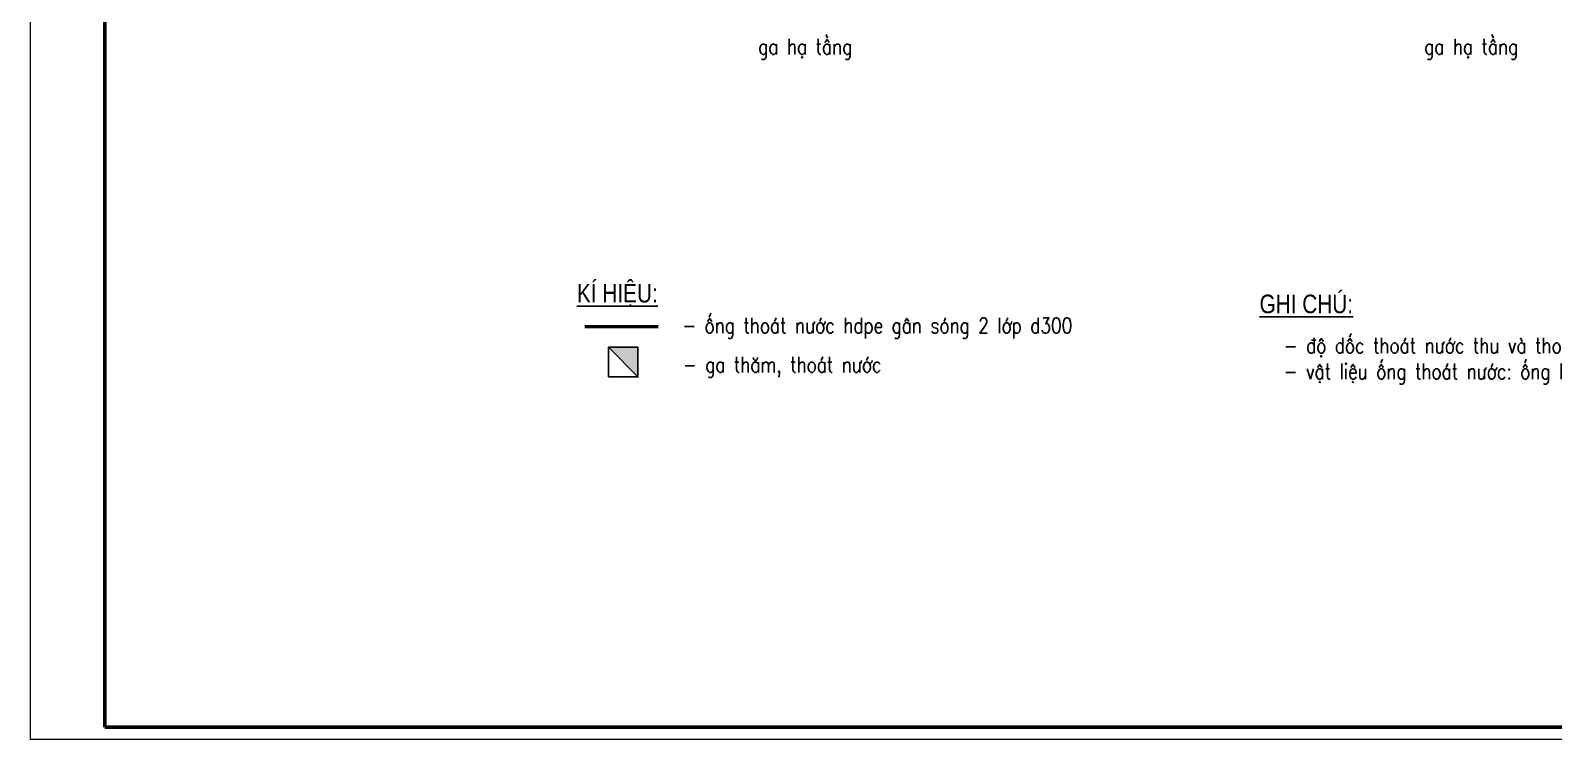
# Model space of a CAD drawing. Header units: inches. Extents: x 692246 to 692930, y 595951 to 596289.
# Drawn here: x 692697.6 to 692833.8, y 595959.3 to 596022.7 of the extents above; entities that cross this region are included whole.
import ezdxf
from ezdxf.enums import TextEntityAlignment as Align

# ---------------------------------------------------------------- set-up
doc = ezdxf.new("R2010")
doc.units = ezdxf.units.IN
doc.header["$MEASUREMENT"] = 0
doc.linetypes.add('HIDDEN', pattern=[0.375, 0.25, -0.125])
doc.layers.get('0').update_dxf_attribs({"lineweight": 18})
doc.layers.add('Khungten_LCDI', color=7, linetype='Continuous')
for name, color, linetype, lineweight in [('LC Net dam2', 6, 'Continuous', 40), ('LC Net thay', 7, 'Continuous', 25), ('LC Text1', 3, 'Continuous', 20), ('LC Text2', 7, 'Continuous', 25)]:
    doc.layers.add(name, color=color, linetype=linetype, lineweight=lineweight)
doc.styles.add('Khungten', font='VHAVAN.TTF', dxfattribs={"width": 0.8, "height": 5000})
doc.styles.add('LC 3', font='vnsimli.shx', dxfattribs={"width": 0.75})
doc.styles.add('T2', font='VHARIAL.TTF', dxfattribs={"width": 0.8})
doc.styles.add('Title', font='VHAVAN.TTF', dxfattribs={"width": 0.8})

# ---------------------------------------------------------------- blocks, each defined once
blk = doc.blocks.new('lcdi fix')
at = {"layer": 'Defpoints', "lineweight": 0}
blk.add_lwpolyline([(-1200, -14850), (-1200, 14850), (40800, 14850), (40800, -14850)], close=True, dxfattribs=at)
at = {"layer": 'Khungten_LCDI', "color": 5, "lineweight": 60}
blk.add_lwpolyline([(0, -14650), (0, 14650), (40600, 14650), (40600, -14650)], close=True, dxfattribs=at)
at = {"color": 7, "style": 'Khungten', "width": 0.8}
for tag, p in [('REVISION', (39499, -10746)), ('NGAYHT', (39546, -11609))]:
    blk.add_attdef(tag, text='', height=200, dxfattribs=at).set_placement(p, align=Align.CENTER)
at = {"layer": 'LC Text1', "style": 'Title', "width": 1.824646}
for tag, p, p2 in [('TENBANVE1', (36913, -8886), (40339, -8886)), ('TENBANVE2', (36913, -9562), (40339, -9562))]:
    blk.add_attdef(tag, text='', height=250, dxfattribs=at).set_placement(p, p2, align=Align.FIT)
at = {"layer": 'LC Text1', "style": 'Title', "width": 0.7}
blk.add_attdef('SOBANVE', text='', height=250, dxfattribs=at).set_placement((39562, -13896), align=Align.CENTER)
blk = doc.blocks.new('GATHAM')
at = {"ltscale": 50}
h = blk.add_hatch(color=256, dxfattribs=at)
h.dxf.hatch_style = 1
h.paths.add_polyline_path([(0.66, -0.66), (0.66, 0.66), (-0.66, 0.66)])
at = {"layer": 'LC Text2', "ltscale": 50}
blk.add_line((-0.66, 0.66), (0.66, -0.66), dxfattribs=at)
blk.add_lwpolyline([(-0.66, -0.66), (0.66, -0.66), (0.66, 0.66), (-0.66, 0.66)], close=True, dxfattribs=at)

msp = doc.modelspace()

# ---------------------------------------------------------------- linework, layer by layer
at = {"layer": 'LC Net dam2', "linetype": 'HIDDEN', "ltscale": 5, "const_width": 0.3}
msp.add_lwpolyline([(692753.75, 595996.24), (692747.15, 595996.24)], dxfattribs=at)

# ---------------------------------------------------------------- block references
at = {"layer": 'LC Net thay', "xscale": 0.005543999978195853, "yscale": 0.005543999978195853, "zscale": 0.005543999978195853}
msp.add_blockref('lcdi fix', (692704.24, 596041.64), dxfattribs=at)
at = {"layer": 'LC Text2', "xscale": 2, "yscale": 2, "zscale": 2}
msp.add_blockref('GATHAM', (692750.61, 595993.06), dxfattribs=at)

# ---------------------------------------------------------------- texts
at = {"layer": 'LC Text1', "color": 3, "style": 'LC 3', "width": 0.8}
for s, p in [('ga h¹ tÇng', (692762.69, 596020.58)), ('ga h¹ tÇng', (692822.26, 596020.58)), ('- èng tho¸t n\xadíc hdpe g©n sãng 2 líp d300', (692755.9, 595995.64)), ('- ga th¨m, tho¸t n\xadíc', (692755.95, 595992.14))]:
    msp.add_text(s, height=1.386, dxfattribs=at).set_placement(p)
at = {"layer": 'LC Text1', "color": 3, "ltscale": 50, "insert": (692809.7, 595995.23), "char_height": 1.386, "width": 75.3967, "attachment_point": 1, "style": 'LC 3'}
msp.add_mtext('{\\W0.8;- ®é dèc tho¸t n\xadíc thu vµ tho¸t ra ga h¹ tÇng (I=1.0%)\\P- vËt liÖu èng tho¸t n\xadíc: èng hdpe g©n sãng 2 líp d300 pn8}', dxfattribs=at)
at = {"layer": 'LC Text2', "style": 'T2', "width": 0.8}
for s, p in [('%%UkÝ hiÖu:', (692746.47, 595998.39)), ('%%Ughi chó:', (692807.53, 595997.43))]:
    msp.add_text(s, height=1.6632, dxfattribs=at).set_placement(p)

doc.saveas('drawing.dxf')
